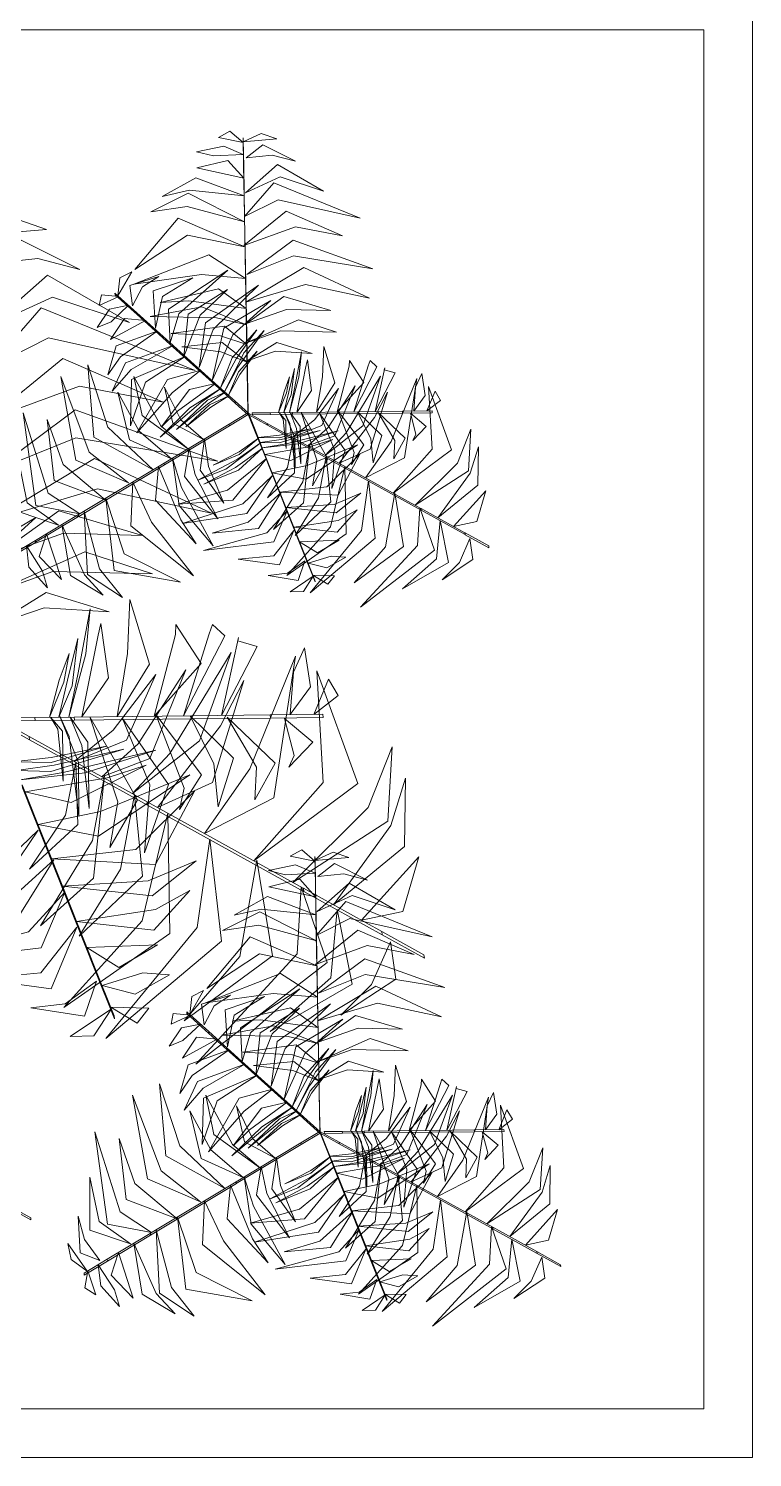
# Model space of a CAD drawing. Header units: millimetres. Extents: x 935 to 13922, y 3203 to 7816.
# Drawn here: x 3941.1 to 3985.9, y 7209 to 7297.5 of the extents above; entities that cross this region are included whole.
import ezdxf

# ---------------------------------------------------------------- set-up
doc = ezdxf.new("R2010")
doc.units = ezdxf.units.MM
doc.layers.add('PIANTE', color=7, linetype='Continuous', lineweight=5, true_color=0x007a00)
doc.layers.add('TRATTEGGIO_legno_colore', color=7, linetype='Continuous', lineweight=5, true_color=0xa56740)

msp = doc.modelspace()

# ---------------------------------------------------------------- linework, layer by layer
at = {"layer": 'PIANTE'}
for points in [[(3954.366, 7290.417, 4.151), (3952.837, 7290.724, 3.437), (3953.552, 7291.111, 3.242)], [(3954.393, 7289.02, 5.523), (3954.405, 7288.908, 5.523), (3954.375, 7290.584, 3.847), (3954.363, 7290.696, 3.847)], [(3954.366, 7290.457, 4.074), (3956.463, 7290.64, 3.405), (3955.493, 7290.969, 3.299)], [(3954.38, 7289.666, 4.902), (3952.533, 7289.578, 4.497), (3951.483, 7289.83, 3.965), (3953.172, 7290.188, 4.06)], [(3954.547, 7289.456, 5.038), (3956.157, 7289.633, 4.487), (3957.615, 7289.245, 4.539), (3955.578, 7290.269, 3.982)], [(3954.406, 7288.212, 5.912), (3951.501, 7288.832, 5.036), (3953.422, 7289.3, 5.209)], [(3954.448, 7285.908, 6.968), (3954.461, 7285.796, 6.968), (3954.405, 7288.905, 5.517), (3954.393, 7289.017, 5.517)], [(3954.504, 7287.301, 6.293), (3956.668, 7288.288, 5.426), (3959.334, 7287.4, 5.347), (3956.492, 7289.044, 5.104)], [(3954.426, 7287.101, 6.43), (3951.039, 7287.452, 5.581), (3949.36, 7287.072, 5.416), (3951.431, 7288.227, 5.302)], [(3954.449, 7285.82, 6.941), (3956.531, 7286.865, 6.657), (3961.617, 7285.73, 5.653), (3956.269, 7287.914, 6.792)], [(3954.454, 7285.489, 6.938), (3950.895, 7286.456, 6.401), (3948.647, 7286.122, 5.977), (3950.961, 7287.276, 6.487)], [(3954.409, 7284.022, 6.796), (3957.606, 7285.186, 6.323), (3960.51, 7284.635, 5.759), (3957.021, 7286.151, 6.509)], [(3954.559, 7279.712, 6.415), (3954.572, 7279.6, 6.415), (3954.461, 7285.789, 6.956), (3954.449, 7285.901, 6.956)], [(3938.473, 7284.704, -3.775), (3942.21, 7285.031, -4.968), (3940.481, 7285.618, -5.158)], [(3954.482, 7283.94, 6.802), (3950.927, 7284.669, 6.245), (3947.666, 7282.537, 5.479), (3950.349, 7285.725, 6.239)], [(3938.794, 7282.92, -2.058), (3941.664, 7283.236, -3.039), (3944.263, 7282.545, -2.947), (3940.632, 7284.37, -3.94)], [(3954.594, 7282.24, 6.613), (3957.476, 7283.394, 6.196), (3962.403, 7282.582, 5.247), (3957.459, 7284.369, 6.281)], [(3954.517, 7281.989, 6.632), (3951.782, 7282.228, 6.173), (3947.601, 7281.644, 5.387), (3952.237, 7283.451, 6.364)], [(3946.623, 7280.914, 12.455), (3947.473, 7282.409, 12.05), (3946.747, 7282.025, 12.115)], [(3949.862, 7277.997, 12.586), (3950.384, 7279.788, 12.793), (3953.428, 7282.499, 11.607), (3949.751, 7280.096, 13.308)], [(3954.544, 7280.524, 6.477), (3958.229, 7281.622, 5.912), (3962.192, 7280.778, 5.133), (3958.129, 7282.677, 6.019)], [(3938.719, 7279.08, 0.179), (3942.574, 7280.84, -1.365), (3947.326, 7279.257, -1.506), (3942.261, 7282.186, -1.939)], [(3947.513, 7280.287, 12.721), (3948.137, 7281.463, 12.399), (3949.142, 7282.119, 12.27), (3947.35, 7281.56, 12.308)], [(3948.952, 7278.904, 12.73), (3949.373, 7280.873, 12.509), (3951.25, 7282.035, 12.079), (3948.8, 7281.214, 12.589)], [(3951.652, 7276.472, 10.926), (3952.515, 7278.819, 11.078), (3955.326, 7281.576, 10.061), (3952.038, 7279.249, 11.528)], [(3946.666, 7280.875, 12.493), (3945.466, 7280.316, 12.132), (3945.602, 7280.97, 12.146)], [(3947.794, 7279.861, 12.885), (3947.806, 7279.749, 12.885), (3946.445, 7280.974, 12.394), (3946.433, 7281.086, 12.394)], [(3954.55, 7280.121, 6.468), (3950.999, 7280.595, 5.888), (3949.234, 7280.508, 5.571), (3952.843, 7281.338, 6.279)], [(3950.706, 7277.159, 11.767), (3951.718, 7279.711, 11.882), (3953.41, 7281.303, 11.25), (3950.967, 7279.777, 12.402)], [(3952.451, 7275.665, 10.146), (3953.735, 7278.496, 10.168), (3956.088, 7280.627, 9.262), (3953.18, 7278.909, 10.664)], [(3954.568, 7279.201, 5.892), (3957.049, 7280.075, 6.099), (3959.79, 7279.999, 5.291), (3956.882, 7280.862, 6.927)], [(3938.621, 7276.44, 1.333), (3942.331, 7278.303, 0.828), (3951.395, 7276.28, -0.961), (3941.864, 7280.173, 1.069)], [(3947.276, 7280.326, 12.712), (3946.195, 7279.31, 12.409), (3945.337, 7278.957, 12.15), (3946.104, 7280.091, 12.346)], [(3949.826, 7278.03, 12.64), (3949.838, 7277.919, 12.64), (3947.806, 7279.749, 12.879), (3947.794, 7279.861, 12.879)], [(3954.568, 7279.125, 5.852), (3952.713, 7279.548, 5.849), (3948.61, 7279.643, 4.994), (3951.817, 7280.225, 6.321)], [(3954.643, 7275.029, 1.731), (3954.655, 7274.917, 1.731), (3954.572, 7279.601, 6.416), (3954.559, 7279.713, 6.416)], [(3948.325, 7279.381, 12.831), (3946.17, 7278.207, 12.492), (3947.03, 7279.509, 12.786)], [(3954.59, 7277.908, 4.636), (3952.976, 7278.429, 4.785), (3949.909, 7278.582, 4.229), (3953.209, 7279.037, 5.45)], [(3952.958, 7275.208, 9.212), (3953.93, 7277.021, 9.687), (3955.221, 7278.808, 9.077), (3953.687, 7277.074, 10.576)], [(3954.517, 7277.975, 4.685), (3956.676, 7278.744, 4.873), (3960.139, 7278.661, 3.866), (3957.791, 7279.428, 5.257)], [(3949.051, 7278.727, 12.745), (3946.777, 7277.136, 12.321), (3946.005, 7276.016, 12.067), (3946.515, 7277.808, 12.435)], [(3952.851, 7275.305, 9.778), (3952.863, 7275.193, 9.778), (3949.838, 7277.919, 12.629), (3949.826, 7278.03, 12.629)], [(3954.61, 7276.808, 3.536), (3952.994, 7277.446, 3.802), (3950.572, 7277.762, 3.559), (3953.065, 7278.013, 4.388)], [(3953.192, 7274.92, 7.885), (3954.035, 7276.499, 8.308), (3955.663, 7278.759, 7.552), (3954.41, 7277.374, 8.84)], [(3954.609, 7276.885, 3.576), (3956.374, 7277.488, 3.704), (3958.63, 7277.343, 2.957), (3956.446, 7278.017, 4.211)], [(3938.55, 7273.236, 1.076), (3944.248, 7275.311, 0.233), (3949.422, 7274.329, -0.773), (3943.205, 7277.032, 0.564)], [(3950.031, 7277.844, 12.452), (3947.445, 7276.36, 12.492), (3946.264, 7274.998, 12.081), (3947.092, 7276.765, 12.879)], [(3950.789, 7277.161, 11.738), (3948.319, 7275.573, 11.669), (3947.392, 7272.856, 10.309), (3947.469, 7275.737, 12.092)], [(3953.462, 7274.754, 6.68), (3954.157, 7276.04, 6.997), (3955.237, 7277.493, 6.406), (3954.08, 7276.197, 7.56)], [(3957.238, 7273.69, 12.984), (3957.54, 7275.171, 13.164), (3957.976, 7277.447, 12.639), (3957.823, 7275.881, 13.768)], [(3958.911, 7273.708, 14.669), (3959.27, 7275.896, 14.467), (3959.356, 7277.78, 13.718), (3960.039, 7275.523, 15.085)], [(3948.792, 7270.135, 6.477), (3945.999, 7272.777, 5.912), (3944.748, 7276.631, 5.133), (3945.135, 7272.163, 6.019)], [(3951.742, 7276.302, 10.84), (3949.996, 7274.935, 10.637), (3947.781, 7272.418, 9.889), (3949.683, 7275.731, 11.255)], [(3956.882, 7273.686, 11.654), (3957.189, 7274.972, 11.977), (3957.542, 7276.418, 11.675), (3957.343, 7274.779, 12.679)], [(3957.682, 7273.694, 13.808), (3958.255, 7276.534, 13.622), (3958.342, 7276.939, 13.38), (3958.607, 7275.053, 14.176)], [(3960.194, 7273.722, 15.568), (3960.936, 7276.563, 15.499), (3960.953, 7276.908, 14.139), (3961.833, 7275.55, 15.921)], [(3961.214, 7273.733, 16.282), (3962.111, 7276.576, 16.322), (3962.219, 7276.91, 15.91), (3962.645, 7276.517, 16.709)], [(3962.533, 7273.747, 16.575), (3963.129, 7276.457, 16.151), (3963.099, 7276.336, 15.897), (3963.776, 7276.14, 16.265)], [(3947.281, 7269.32, 6.613), (3944.841, 7271.239, 6.196), (3943.08, 7275.912, 5.247), (3944.005, 7270.737, 6.281)], [(3951.013, 7271.387, 4.685), (3949.268, 7272.871, 4.873), (3947.608, 7275.912, 3.866), (3948.118, 7273.494, 5.257)], [(3952.656, 7275.48, 9.979), (3950.31, 7273.779, 9.792), (3949.298, 7272.788, 9.55), (3951.055, 7275.107, 10.347)], [(3951.911, 7272.011, 3.576), (3950.507, 7273.238, 3.704), (3949.504, 7275.264, 2.957), (3950.013, 7273.035, 4.211)], [(3953.87, 7274.387, 4.66), (3953.883, 7274.275, 4.66), (3952.863, 7275.193, 9.78), (3952.851, 7275.305, 9.78)], [(3956.56, 7273.682, 10.452), (3956.901, 7274.969, 10.903), (3957.239, 7275.896, 10.878), (3957.059, 7274.906, 11.535)], [(3958.377, 7271.616, 4.636), (3959.635, 7272.754, 4.785), (3961.301, 7275.334, 4.229), (3960.045, 7272.248, 5.45)], [(3959.441, 7271.027, 5.852), (3960.736, 7272.422, 5.849), (3962.87, 7275.928, 4.994), (3961.77, 7272.859, 6.321)], [(3961.948, 7269.639, 6.632), (3963.523, 7271.889, 6.173), (3965.107, 7275.802, 5.387), (3964.354, 7270.883, 6.364)], [(3963.655, 7268.694, 6.802), (3966.064, 7271.409, 6.245), (3965.848, 7275.299, 5.479), (3967.267, 7271.381, 6.239)], [(3964.922, 7273.773, 16.542), (3965.03, 7275.252, 16.239), (3965.421, 7276.093, 15.979), (3965.625, 7274.74, 16.176)], [(3949.926, 7270.817, 5.892), (3947.929, 7272.529, 6.099), (3946.623, 7274.941, 5.291), (3947.331, 7271.99, 6.927)], [(3952.986, 7275.182, 9.154), (3951.76, 7274.297, 9.334), (3949.224, 7272.166, 8.809), (3951.071, 7273.967, 9.938)], [(3953.25, 7274.944, 7.824), (3952.153, 7274.205, 8.148), (3950.24, 7272.629, 7.845), (3952.17, 7274.452, 8.85)], [(3953.49, 7274.728, 6.622), (3952.367, 7274.013, 7.073), (3950.816, 7272.809, 7.048), (3952.293, 7274.166, 7.705)], [(3953.87, 7274.387, 4.66), (3953.883, 7274.275, 4.66), (3954.708, 7273.531, -1.648), (3954.696, 7273.643, -1.648)], [(3954.643, 7275.029, 1.731), (3954.655, 7274.917, 1.731), (3954.68, 7273.557, -3.901), (3954.667, 7273.669, -3.901)], [(3957.415, 7272.149, 3.536), (3958.775, 7273.23, 3.802), (3960.259, 7275.169, 3.559), (3959.23, 7272.885, 4.388)], [(3960.313, 7270.545, 6.468), (3962.499, 7273.383, 5.888), (3963.307, 7274.955, 5.571), (3962.221, 7271.415, 6.279)], [(3965.743, 7273.782, 16.322), (3966.247, 7275.006, 15.961), (3966.59, 7274.433, 15.976)], [(3938.88, 7270.061, 0.749), (3944.016, 7272.118, 0.005), (3952.796, 7270.67, -1.684), (3943.984, 7273.856, 0.157)], [(3944.254, 7267.405, 6.941), (3942.308, 7268.685, 6.657), (3940.748, 7273.657, 5.653), (3941.53, 7267.934, 6.792)], [(3953.502, 7272.968, 1.731), (3953.514, 7272.856, 1.731), (3954.68, 7273.557, -3.901), (3954.667, 7273.669, -3.901)], [(3955.857, 7273.01, 1.731), (3955.869, 7272.898, 1.731), (3954.68, 7273.557, -3.901), (3954.667, 7273.669, -3.901)], [(3955.106, 7272.611, 4.66), (3955.119, 7272.499, 4.66), (3954.708, 7273.531, -1.648), (3954.696, 7273.643, -1.648)], [(3956.048, 7273.675, 8.49), (3956.061, 7273.563, 8.49), (3954.949, 7273.551, 2.182), (3954.937, 7273.663, 2.182)], [(3956.048, 7273.675, 8.49), (3956.061, 7273.563, 8.49), (3957.432, 7273.578, 13.609), (3957.42, 7273.69, 13.609)], [(3956.597, 7273.682, 10.51), (3956.847, 7273.264, 10.827), (3957.037, 7271.464, 10.236), (3957.01, 7273.201, 11.39)], [(3956.908, 7273.743, 11.715), (3957.248, 7273.009, 12.138), (3957.581, 7270.244, 11.382), (3957.565, 7272.111, 12.669)], [(3957.275, 7273.689, 13.042), (3957.679, 7272.696, 13.516), (3957.94, 7270.507, 12.907), (3957.894, 7272.821, 14.406)], [(3957.42, 7273.69, 13.608), (3957.432, 7273.578, 13.608), (3961.504, 7273.622, 16.459), (3961.492, 7273.734, 16.459)], [(3957.958, 7273.697, 13.976), (3958.931, 7270.744, 13.997), (3958.653, 7269.154, 13.092), (3959.619, 7270.816, 14.494)], [(3959.092, 7273.644, 14.756), (3960.048, 7271.333, 14.908), (3959.856, 7268.973, 13.891), (3960.689, 7271.34, 15.357)], [(3960.254, 7273.779, 15.597), (3961.238, 7271.216, 15.712), (3961.081, 7270.471, 15.08), (3961.834, 7271.677, 16.231)], [(3961.442, 7273.735, 16.416), (3962.271, 7272.064, 16.622), (3962.415, 7270.563, 15.437), (3962.945, 7272.266, 17.138)], [(3961.492, 7273.734, 16.47), (3961.504, 7273.622, 16.47), (3964.239, 7273.652, 16.709), (3964.226, 7273.764, 16.709)], [(3962.726, 7273.684, 16.559), (3963.749, 7271.95, 16.338), (3963.693, 7270.808, 15.909), (3964.402, 7272.087, 16.419)], [(3964.226, 7273.764, 16.714), (3964.238, 7273.652, 16.714), (3966.07, 7273.672, 16.224), (3966.057, 7273.784, 16.224)], [(3964.722, 7273.64, 16.551), (3965.059, 7272.353, 16.229), (3964.876, 7271.944, 16.099), (3965.704, 7272.815, 16.138)], [(3945.831, 7268.269, 6.796), (3943.224, 7270.456, 6.323), (3942.249, 7273.246, 5.759), (3942.68, 7269.467, 6.509)], [(3953.502, 7272.968, 1.731), (3953.514, 7272.856, 1.731), (3949.5, 7270.442, 6.416), (3949.487, 7270.554, 6.416)], [(3955.106, 7272.611, 4.66), (3955.119, 7272.499, 4.66), (3955.625, 7271.224, 9.78), (3955.613, 7271.336, 9.78)], [(3955.296, 7272.136, 6.622), (3956.62, 7272.28, 7.073), (3958.544, 7272.672, 7.048), (3956.618, 7272.11, 7.705)], [(3955.857, 7273.01, 1.731), (3955.869, 7272.898, 1.731), (3959.968, 7270.629, 6.416), (3959.955, 7270.741, 6.416)], [(3965.01, 7267.943, 6.938), (3967.627, 7270.543, 6.401), (3968.462, 7272.656, 5.977), (3968.304, 7270.075, 6.487)], [(3955.479, 7271.832, 7.885), (3954.023, 7270.79, 8.308), (3951.562, 7269.486, 7.552), (3953.299, 7270.172, 8.84)], [(3951.977, 7272.049, 3.536), (3952.234, 7270.332, 3.802), (3953.17, 7268.077, 3.559), (3951.707, 7270.109, 4.388)], [(3955.31, 7272.101, 6.68), (3954.117, 7271.257, 6.997), (3952.505, 7270.432, 6.406), (3954.117, 7271.081, 7.56)], [(3955.415, 7271.837, 7.824), (3956.727, 7272.012, 8.148), (3959.14, 7272.577, 7.845), (3956.602, 7271.799, 8.85)], [(3955.547, 7271.505, 9.154), (3957.038, 7271.756, 9.334), (3960.256, 7272.542, 8.809), (3957.802, 7271.746, 9.938)], [(3955.711, 7271.093, 9.979), (3958.567, 7271.578, 9.792), (3959.913, 7272.017, 9.55), (3957.311, 7270.717, 10.347)], [(3957.482, 7272.112, 3.576), (3957.121, 7270.282, 3.704), (3955.868, 7268.4, 2.957), (3957.543, 7269.955, 4.211)], [(3938.79, 7267.003, 0.507), (3945.357, 7268.96, -0.5), (3952.42, 7267.456, -1.888), (3945.179, 7270.84, -0.31)], [(3942.944, 7266.712, 6.293), (3941.006, 7268.092, 5.426), (3940.443, 7270.845, 5.347), (3940.44, 7267.562, 5.104)], [(3949.992, 7270.856, 5.852), (3950.553, 7269.037, 5.849), (3952.522, 7265.436, 4.994), (3950.415, 7267.923, 6.321)], [(3955.812, 7270.836, 10.146), (3953.406, 7268.867, 10.168), (3950.352, 7268, 9.262), (3953.721, 7268.251, 10.664)], [(3951.035, 7271.483, 4.636), (3951.391, 7269.825, 4.785), (3952.792, 7267.092, 4.229), (3950.748, 7269.722, 5.45)], [(3955.56, 7271.471, 9.212), (3953.886, 7270.276, 9.687), (3951.937, 7269.246, 9.077), (3954.08, 7270.121, 10.576)], [(3955.613, 7271.336, 9.778), (3955.625, 7271.224, 9.778), (3957.129, 7267.44, 12.629), (3957.117, 7267.552, 12.629)], [(3956.165, 7269.951, 10.84), (3958.337, 7270.402, 10.637), (3961.438, 7271.676, 9.889), (3958.264, 7269.55, 11.255)], [(3958.471, 7271.646, 4.685), (3958.058, 7269.392, 4.873), (3956.255, 7266.435, 3.866), (3958.093, 7268.085, 5.257)], [(3956.639, 7268.758, 11.738), (3959.557, 7269.087, 11.669), (3961.592, 7271.112, 10.309), (3960.246, 7268.563, 12.092)], [(3959.508, 7270.989, 5.892), (3959.024, 7268.404, 6.099), (3957.588, 7266.067, 5.291), (3959.789, 7268.155, 6.927)], [(3966.42, 7267.163, 6.43), (3968.418, 7269.92, 5.581), (3968.928, 7271.564, 5.416), (3968.893, 7269.193, 5.302)], [(3949.488, 7270.554, 6.415), (3949.5, 7270.442, 6.415), (3944.196, 7267.252, 6.956), (3944.184, 7267.364, 6.956)], [(3949.139, 7270.342, 6.468), (3950.503, 7267.03, 5.888), (3951.461, 7265.544, 5.571), (3948.938, 7268.255, 6.279)], [(3960.665, 7270.348, 6.477), (3959.774, 7266.608, 5.912), (3957.062, 7263.598, 5.133), (3960.737, 7266.167, 6.019)], [(3959.955, 7270.741, 6.415), (3959.967, 7270.629, 6.415), (3965.382, 7267.631, 6.956), (3965.37, 7267.743, 6.956)], [(3947.537, 7269.379, 6.632), (3948.698, 7266.89, 6.173), (3951.295, 7263.562, 5.387), (3947.411, 7266.674, 6.364)], [(3956.171, 7269.759, 10.926), (3954.357, 7268.037, 11.078), (3950.615, 7266.812, 10.061), (3954.594, 7267.44, 11.528)], [(3962.127, 7269.447, 6.613), (3961.685, 7266.374, 6.196), (3958.518, 7262.513, 5.247), (3962.538, 7265.901, 6.281)], [(3945.865, 7268.373, 6.802), (3947.011, 7264.93, 6.245), (3950.488, 7263.172, 5.479), (3946.386, 7263.901, 6.239)], [(3956.714, 7268.723, 11.767), (3954.675, 7266.884, 11.882), (3952.454, 7266.207, 11.25), (3955.32, 7266.493, 12.402)], [(3957.016, 7267.811, 12.452), (3959.992, 7267.994, 12.492), (3961.654, 7268.691, 12.081), (3960.128, 7267.475, 12.879)], [(3963.762, 7268.716, 6.796), (3963.172, 7265.365, 6.323), (3961.243, 7263.126, 5.759), (3964.3, 7265.389, 6.509)], [(3967.392, 7266.624, 5.912), (3969.382, 7268.83, 5.036), (3968.827, 7266.932, 5.209)], [(3938.832, 7264.646, -0.535), (3943.254, 7266.202, -0.167), (3948.14, 7266.068, -1.606), (3942.956, 7267.605, 1.308)], [(3944.178, 7267.36, 6.968), (3944.19, 7267.248, 6.968), (3941.525, 7265.645, 5.517), (3941.513, 7265.757, 5.517)], [(3944.537, 7267.575, 6.938), (3945.48, 7264.009, 6.401), (3946.893, 7262.229, 5.977), (3944.736, 7263.656, 6.487)], [(3957.099, 7267.599, 12.586), (3955.838, 7266.224, 12.793), (3951.907, 7265.143, 11.607), (3956.268, 7265.668, 13.308)], [(3957.117, 7267.552, 12.64), (3957.129, 7267.44, 12.64), (3958.139, 7264.898, 12.879), (3958.127, 7265.01, 12.879)], [(3957.503, 7266.584, 12.745), (3960.246, 7267.002, 12.321), (3961.434, 7267.664, 12.067), (3960.183, 7266.284, 12.435)], [(3965.299, 7267.783, 6.941), (3965.163, 7265.457, 6.657), (3961.637, 7261.62, 5.653), (3966.203, 7265.16, 6.792)], [(3965.375, 7267.739, 6.968), (3965.388, 7267.627, 6.968), (3968.109, 7266.121, 5.517), (3968.096, 7266.233, 5.517)], [(3935.06, 7258.343, 7.046), (3937.348, 7263.389, 7.084), (3941.542, 7267.186, 5.47), (3936.358, 7264.125, 7.969)], [(3943.156, 7266.744, 6.43), (3944.545, 7263.636, 5.581), (3945.713, 7262.372, 5.416), (3943.678, 7263.587, 5.302)], [(3966.554, 7266.995, 6.293), (3966.328, 7264.627, 5.426), (3964.226, 7262.762, 5.347), (3967.07, 7264.402, 5.104)], [(3941.51, 7265.756, 5.523), (3941.523, 7265.644, 5.523), (3940.086, 7264.78, 3.847), (3940.074, 7264.892, 3.847)], [(3942.204, 7266.171, 5.912), (3943.119, 7263.346, 5.036), (3941.753, 7264.775, 5.209)], [(3957.513, 7266.381, 12.73), (3956.263, 7264.804, 12.509), (3954.065, 7264.594, 12.079), (3956.625, 7264.244, 12.589)], [(3957.864, 7265.676, 12.831), (3960.316, 7265.773, 12.492), (3958.968, 7264.988, 12.786)], [(3968.399, 7265.88, 5.038), (3967.748, 7264.397, 4.487), (3966.683, 7263.328, 4.539), (3968.588, 7264.581, 3.982)], [(3968.099, 7266.231, 5.523), (3968.111, 7266.119, 5.523), (3969.577, 7265.308, 3.847), (3969.565, 7265.419, 3.847)], [(3938.743, 7262.46, -2.687), (3942.589, 7263.83, -2.351), (3948.761, 7263.683, -4.146), (3944.576, 7265.05, -1.667)], [(3940.957, 7265.421, 4.902), (3941.957, 7263.867, 4.497), (3942.264, 7262.831, 3.965), (3941.11, 7264.114, 4.06)], [(3958.127, 7265.011, 12.885), (3958.139, 7264.899, 12.885), (3958.816, 7263.197, 12.394), (3958.803, 7263.309, 12.394)], [(3958.385, 7264.364, 12.712), (3959.805, 7264.795, 12.409), (3960.73, 7264.732, 12.15), (3959.54, 7264.055, 12.346)], [(3958.19, 7264.504, 12.721), (3957.109, 7263.727, 12.399), (3955.917, 7263.584, 12.27), (3957.772, 7263.29, 12.308)], [(3958.709, 7263.547, 12.455), (3957.284, 7262.584, 12.05), (3958.106, 7262.606, 12.115)], [(3958.688, 7263.602, 12.493), (3960.012, 7263.571, 12.132), (3959.6, 7263.044, 12.146)], [(3938.906, 7260.518, -4.664), (3942.051, 7261.592, -4.435), (3946.072, 7261.334, -5.766), (3942.179, 7262.535, -3.531)], [(3946.572, 7254.855, 15.107), (3947.212, 7258.756, 14.746), (3947.365, 7262.113, 13.412), (3948.583, 7258.09, 15.847)], [(3943.591, 7254.823, 12.102), (3944.129, 7257.463, 12.423), (3944.906, 7261.519, 11.488), (3944.634, 7258.728, 13.5)], [(3944.382, 7254.832, 13.572), (3945.404, 7259.893, 13.24), (3945.559, 7260.614, 12.809), (3946.031, 7257.252, 14.228)], [(3948.859, 7254.88, 16.708), (3950.181, 7259.944, 16.585), (3950.211, 7260.558, 14.162), (3951.779, 7258.139, 17.338)], [(3950.676, 7254.9, 17.98), (3952.275, 7259.967, 18.051), (3952.468, 7260.563, 17.318), (3953.227, 7259.862, 18.742)], [(3942.956, 7254.816, 9.733), (3943.503, 7257.109, 10.309), (3944.132, 7259.686, 9.77), (3943.779, 7256.765, 11.56)], [(3953.028, 7254.925, 18.503), (3954.089, 7259.755, 17.747), (3954.036, 7259.539, 17.294), (3955.243, 7259.19, 17.95)], [(3942.382, 7254.81, 7.591), (3942.99, 7257.104, 8.394), (3943.593, 7258.755, 8.35), (3943.272, 7256.991, 9.521)], [(3947.518, 7250.078, -0.606), (3949.825, 7252.564, -0.613), (3953.628, 7258.812, -2.135), (3951.667, 7253.343, 0.229)], [(3951.984, 7247.605, 0.782), (3954.791, 7251.614, -0.034), (3957.614, 7258.587, -1.436), (3956.272, 7249.821, 0.306)], [(3957.285, 7254.972, 18.444), (3957.477, 7257.608, 17.904), (3958.174, 7259.106, 17.441), (3958.537, 7256.694, 17.792)], [(3945.621, 7251.129, -2.774), (3947.863, 7253.155, -2.508), (3950.831, 7257.753, -3.5), (3948.594, 7252.255, -1.324)], [(3955.026, 7245.921, 1.086), (3959.32, 7250.758, 0.093), (3958.935, 7257.691, -1.271), (3961.464, 7250.709, 0.083)], [(3943.906, 7252.078, -4.735), (3946.329, 7254.004, -4.261), (3948.975, 7257.46, -4.694), (3947.141, 7253.389, -3.216)], [(3949.071, 7249.218, 0.491), (3952.967, 7254.276, -0.542), (3954.406, 7257.077, -1.108), (3952.471, 7250.769, 0.154)], [(3958.747, 7254.987, 18.052), (3959.645, 7257.169, 17.409), (3960.258, 7256.147, 17.436)], [(3943.004, 7254.918, 9.842), (3943.609, 7253.61, 10.595), (3944.203, 7248.682, 9.248), (3944.174, 7252.01, 11.542)], [(3943.915, 7254.824, 13.215), (3943.937, 7254.625, 13.215), (3951.193, 7254.703, 18.296), (3951.171, 7254.903, 18.296)], [(3948.965, 7254.983, 16.76), (3950.719, 7250.415, 16.965), (3950.44, 7249.088, 15.838), (3951.782, 7251.236, 17.89)], [(3951.082, 7254.903, 18.219), (3952.561, 7251.925, 18.587), (3952.817, 7249.251, 16.474), (3953.762, 7252.285, 19.505)], [(3951.171, 7254.903, 18.315), (3951.193, 7254.703, 18.315), (3956.067, 7254.756, 18.741), (3956.045, 7254.956, 18.741)], [(3956.044, 7254.956, 18.751), (3956.066, 7254.756, 18.751), (3959.33, 7254.792, 17.876), (3959.308, 7254.991, 17.876)], [(3941.13, 7253.613, -7.951), (3941.152, 7253.413, -7.951), (3939.032, 7254.587, -17.988), (3939.01, 7254.787, -17.988)], [(3941.471, 7254.798, 4.093), (3941.493, 7254.598, 4.093), (3939.512, 7254.577, -7.148), (3939.49, 7254.776, -7.148)], [(3941.471, 7254.798, 4.093), (3941.493, 7254.598, 4.093), (3943.937, 7254.625, 13.217), (3943.915, 7254.824, 13.217)], [(3942.448, 7254.809, 7.695), (3942.894, 7254.065, 8.26), (3943.233, 7250.856, 7.206), (3943.185, 7253.952, 9.262)], [(3943.657, 7254.823, 12.206), (3944.377, 7253.053, 13.052), (3944.841, 7249.152, 11.966), (3944.759, 7253.275, 14.637)], [(3944.873, 7254.836, 13.871), (3946.608, 7249.573, 13.909), (3946.113, 7246.741, 12.296), (3947.835, 7249.702, 14.794)], [(3946.895, 7254.742, 15.261), (3948.598, 7250.623, 15.532), (3948.257, 7246.417, 13.72), (3949.742, 7250.635, 16.333)], [(3953.372, 7254.812, 18.475), (3955.195, 7251.722, 18.081), (3955.095, 7249.687, 17.316), (3956.358, 7251.966, 18.224)], [(3956.928, 7254.735, 18.46), (3957.528, 7252.442, 17.886), (3957.202, 7251.713, 17.655), (3958.678, 7253.264, 17.723)], [(3941.13, 7253.613, -7.951), (3941.152, 7253.413, -7.951), (3948.456, 7249.368, 0.398), (3948.434, 7249.568, 0.398)], [(3940.131, 7252.054, 0.766), (3942.49, 7252.311, 1.569), (3945.918, 7253.009, 1.525), (3942.486, 7252.007, 2.695)], [(3940.343, 7251.521, 2.908), (3942.68, 7251.834, 3.484), (3946.981, 7252.841, 2.944), (3942.458, 7251.453, 4.735)], [(3940.577, 7250.931, 5.277), (3943.235, 7251.377, 5.598), (3948.969, 7252.777, 4.663), (3944.596, 7251.36, 6.675)], [(3957.442, 7244.583, 1.328), (3962.105, 7249.215, 0.371), (3963.593, 7252.982, -0.385), (3963.313, 7248.382, 0.525)], [(3940.87, 7250.196, 6.747), (3945.96, 7251.06, 6.415), (3948.359, 7251.842, 5.983), (3943.721, 7249.526, 7.403)], [(3944.025, 7252.011, -4.664), (3943.382, 7248.75, -4.435), (3941.149, 7245.397, -5.766), (3944.135, 7248.168, -3.531)], [(3940.695, 7250.628, 6.39), (3940.717, 7250.429, 6.39), (3943.397, 7243.685, 11.471), (3943.375, 7243.885, 11.471)], [(3941.679, 7248.16, 8.281), (3945.549, 7248.963, 7.921), (3951.076, 7251.234, 6.587), (3945.419, 7247.445, 9.022)], [(3945.788, 7251.181, -2.687), (3945.052, 7247.165, -2.351), (3941.839, 7241.894, -4.146), (3945.115, 7244.835, -1.667)], [(3959.955, 7243.191, 0.424), (3963.514, 7248.105, -1.09), (3964.424, 7251.034, -1.384), (3964.362, 7246.809, -1.588)], [(3942.524, 7246.034, 9.883), (3947.724, 7246.62, 9.76), (3951.351, 7250.229, 7.337), (3948.952, 7245.687, 10.513)], [(3947.637, 7250.011, -0.535), (3946.774, 7245.403, -0.167), (3944.215, 7241.239, -1.606), (3948.137, 7244.96, 1.308)], [(3949.699, 7248.869, 0.507), (3948.111, 7242.203, -0.5), (3943.277, 7236.838, -1.888), (3949.827, 7241.417, -0.31)], [(3948.432, 7249.569, 0.396), (3948.454, 7249.369, 0.396), (3958.105, 7244.025, 1.361), (3958.083, 7244.225, 1.361)], [(3941.689, 7247.818, 8.436), (3938.457, 7244.749, 8.707), (3931.788, 7242.567, 6.895), (3938.879, 7243.686, 9.507)], [(3952.303, 7247.262, 0.749), (3951.516, 7241.786, 0.005), (3945.872, 7234.905, -1.684), (3953.037, 7240.944, 0.157)], [(3958.813, 7245.897, -0.654), (3957.284, 7246.204, -1.368), (3957.998, 7246.591, -1.563)], [(3958.839, 7244.5, 0.718), (3958.852, 7244.388, 0.718), (3958.822, 7246.064, -0.958), (3958.809, 7246.176, -0.958)], [(3958.813, 7245.937, -0.731), (3960.91, 7246.12, -1.4), (3959.939, 7246.449, -1.507)], [(3961.687, 7242.232, -0.5), (3965.232, 7246.162, -2.061), (3964.244, 7242.781, -1.753)], [(3942.658, 7245.972, 9.935), (3939.024, 7242.695, 10.14), (3935.065, 7241.489, 9.013), (3940.172, 7241.997, 11.065)], [(3943.195, 7244.346, 11.155), (3948.498, 7244.674, 11.226), (3951.461, 7245.916, 10.493), (3948.742, 7243.748, 11.917)], [(3955.217, 7245.96, 1.076), (3954.165, 7239.988, 0.233), (3950.728, 7235.998, -0.773), (3956.177, 7240.031, 0.564)], [(3958.826, 7245.146, 0.096), (3956.98, 7245.058, -0.309), (3955.93, 7245.31, -0.84), (3957.618, 7245.668, -0.746)], [(3958.993, 7244.936, 0.232), (3960.603, 7245.113, -0.318), (3962.061, 7244.725, -0.266), (3960.024, 7245.749, -0.823)], [(3957.957, 7244.296, 1.333), (3957.715, 7240.152, 0.828), (3951.431, 7233.314, -0.961), (3959.568, 7239.622, 1.069)], [(3958.852, 7243.692, 1.107), (3955.948, 7244.312, 0.231), (3957.868, 7244.78, 0.404)], [(3958.895, 7241.387, 2.162), (3958.907, 7241.276, 2.162), (3958.852, 7244.385, 0.712), (3958.839, 7244.497, 0.712)], [(3958.95, 7242.781, 1.488), (3961.114, 7243.768, 0.621), (3963.78, 7242.88, 0.542), (3960.938, 7244.524, 0.299)], [(3943.343, 7243.968, 11.394), (3941.096, 7241.518, 11.762), (3934.09, 7239.593, 9.649), (3941.863, 7240.527, 12.68)], [(3943.375, 7243.885, 11.49), (3943.397, 7243.685, 11.49), (3945.197, 7239.156, 11.916), (3945.176, 7239.356, 11.916)], [(3944.063, 7242.16, 11.677), (3948.952, 7242.905, 10.922), (3951.069, 7244.084, 10.469), (3948.839, 7241.625, 11.125)], [(3958.872, 7242.581, 1.625), (3955.486, 7242.932, 0.776), (3953.807, 7242.552, 0.611), (3955.877, 7243.707, 0.496)], [(3958.093, 7244.219, 1.381), (3958.115, 7244.02, 1.381), (3962.964, 7241.335, -1.203), (3962.942, 7241.534, -1.203)], [(3958.896, 7241.3, 2.135), (3960.977, 7242.345, 1.852), (3966.063, 7241.21, 0.848), (3960.715, 7243.394, 1.987)], [(3958.901, 7240.969, 2.133), (3955.341, 7241.936, 1.596), (3953.094, 7241.602, 1.171), (3955.408, 7242.756, 1.682)], [(3960.194, 7242.892, 0.179), (3959.79, 7238.673, -1.365), (3956.044, 7235.35, -1.506), (3961.113, 7238.271, -1.939)], [(3944.081, 7241.799, 11.65), (3941.853, 7238.987, 11.256), (3937.936, 7238.613, 10.491), (3942.498, 7237.989, 11.399)], [(3958.856, 7239.502, 1.991), (3962.053, 7240.666, 1.518), (3964.956, 7240.115, 0.953), (3961.468, 7241.631, 1.704)], [(3958.929, 7239.42, 1.997), (3955.373, 7240.149, 1.439), (3952.112, 7238.017, 0.674), (3954.795, 7241.205, 1.434)], [(3959.006, 7235.192, 1.609), (3959.018, 7235.08, 1.609), (3958.907, 7241.269, 2.151), (3958.895, 7241.381, 2.151)], [(3963.482, 7240.906, -2.058), (3962.32, 7238.263, -3.039), (3960.423, 7236.358, -2.947), (3963.819, 7238.59, -3.94)], [(3962.946, 7241.532, -1.193), (3962.968, 7241.332, -1.193), (3965.581, 7239.885, -4.179), (3965.559, 7240.085, -4.179)], [(3944.706, 7240.542, 11.83), (3949.076, 7240.714, 11.227), (3946.673, 7239.315, 11.75)], [(3959.041, 7237.72, 1.808), (3961.923, 7238.874, 1.39), (3966.85, 7238.062, 0.442), (3961.905, 7239.849, 1.476)], [(3945.175, 7239.356, 11.926), (3945.197, 7239.157, 11.926), (3946.403, 7236.124, 11.051), (3946.381, 7236.323, 11.051)], [(3945.636, 7238.203, 11.619), (3948.165, 7238.972, 11.079), (3949.813, 7238.859, 10.616), (3947.693, 7237.654, 10.967)], [(3945.287, 7238.453, 11.635), (3943.362, 7237.068, 11.061), (3941.237, 7236.814, 10.83), (3944.542, 7236.291, 10.898)], [(3958.964, 7237.469, 1.826), (3956.228, 7237.708, 1.368), (3952.047, 7237.124, 0.582), (3956.684, 7238.931, 1.559)], [(3958.99, 7236.004, 1.672), (3962.676, 7237.102, 1.107), (3966.639, 7236.258, 0.328), (3962.576, 7238.157, 1.213)], [(3951.07, 7236.394, 7.65), (3951.92, 7237.889, 7.245), (3951.194, 7237.505, 7.31)], [(3951.96, 7235.767, 7.916), (3952.583, 7236.942, 7.594), (3953.589, 7237.599, 7.464), (3951.796, 7237.04, 7.503)], [(3953.398, 7234.384, 7.924), (3953.82, 7236.353, 7.703), (3955.697, 7237.515, 7.274), (3953.247, 7236.694, 7.783)], [(3954.309, 7233.477, 7.781), (3954.83, 7235.268, 7.987), (3957.875, 7237.979, 6.802), (3954.198, 7235.576, 8.503)], [(3946.213, 7236.748, 11.161), (3943.674, 7235.032, 10.438), (3945.137, 7235.071, 10.554)], [(3946.176, 7236.845, 11.227), (3948.534, 7236.79, 10.584), (3947.801, 7235.852, 10.61)], [(3951.113, 7236.355, 7.687), (3949.913, 7235.796, 7.326), (3950.048, 7236.45, 7.341)], [(3952.24, 7235.341, 8.079), (3952.253, 7235.229, 8.079), (3950.892, 7236.454, 7.588), (3950.88, 7236.566, 7.588)], [(3958.997, 7235.601, 1.663), (3955.446, 7236.075, 1.083), (3953.681, 7235.988, 0.765), (3957.29, 7236.818, 1.474)], [(3955.152, 7232.639, 6.962), (3956.165, 7235.191, 7.077), (3957.856, 7236.783, 6.445), (3955.414, 7235.257, 7.596)], [(3956.099, 7231.952, 6.121), (3956.961, 7234.299, 6.273), (3959.772, 7237.056, 5.256), (3956.484, 7234.729, 6.722)], [(3959.014, 7234.681, 1.087), (3961.495, 7235.555, 1.293), (3964.237, 7235.479, 0.486), (3961.328, 7236.342, 2.121)], [(3951.722, 7235.806, 7.907), (3950.641, 7234.79, 7.604), (3949.784, 7234.437, 7.344), (3950.551, 7235.571, 7.541)], [(3959.015, 7234.605, 1.047), (3957.159, 7235.028, 1.043), (3953.056, 7235.123, 0.189), (3956.264, 7235.705, 1.516)], [(3956.898, 7231.145, 5.341), (3958.182, 7233.976, 5.362), (3960.535, 7236.107, 4.457), (3957.626, 7234.389, 5.859)], [(3952.771, 7234.861, 8.025), (3950.616, 7233.687, 7.687), (3951.477, 7234.989, 7.98)], [(3954.272, 7233.51, 7.835), (3954.284, 7233.398, 7.835), (3952.252, 7235.229, 8.074), (3952.24, 7235.341, 8.074)], [(3958.964, 7233.455, -0.121), (3961.123, 7234.224, 0.068), (3964.585, 7234.141, -0.939), (3962.237, 7234.908, 0.452)], [(3959.089, 7230.509, -3.074), (3959.102, 7230.397, -3.074), (3959.018, 7235.081, 1.611), (3959.006, 7235.193, 1.611)], [(3953.497, 7234.207, 7.94), (3951.223, 7232.616, 7.516), (3950.452, 7231.496, 7.262), (3950.962, 7233.288, 7.63)], [(3959.036, 7233.388, -0.169), (3957.423, 7233.909, -0.02), (3954.355, 7234.061, -0.577), (3957.655, 7234.517, 0.645)], [(3957.405, 7230.688, 4.407), (3958.376, 7232.501, 4.881), (3959.667, 7234.288, 4.272), (3958.134, 7232.554, 5.771)], [(3957.638, 7230.4, 3.08), (3958.481, 7231.979, 3.503), (3960.109, 7234.239, 2.747), (3958.856, 7232.854, 4.034)], [(3954.478, 7233.324, 7.647), (3951.892, 7231.839, 7.687), (3950.71, 7230.478, 7.275), (3951.539, 7232.245, 8.074)], [(3957.298, 7230.785, 4.973), (3957.31, 7230.673, 4.973), (3954.284, 7233.398, 7.824), (3954.272, 7233.51, 7.824)], [(3959.056, 7232.288, -1.269), (3957.44, 7232.926, -1.003), (3955.019, 7233.242, -1.246), (3957.511, 7233.493, -0.417)], [(3957.909, 7230.234, 1.875), (3958.604, 7231.52, 2.192), (3959.683, 7232.973, 1.601), (3958.526, 7231.677, 2.755)], [(3959.056, 7232.365, -1.23), (3960.82, 7232.968, -1.102), (3963.077, 7232.823, -1.848), (3960.892, 7233.497, -0.594)], [(3961.684, 7229.169, 8.178), (3961.986, 7230.651, 8.358), (3962.422, 7232.927, 7.834), (3962.27, 7231.361, 8.962)], [(3963.357, 7229.188, 9.864), (3963.717, 7231.376, 9.662), (3963.802, 7233.26, 8.913), (3964.486, 7231.002, 10.28)], [(3953.239, 7225.615, 1.672), (3950.445, 7228.257, 1.107), (3949.195, 7232.111, 0.328), (3949.582, 7227.643, 1.213)], [(3955.235, 7232.641, 6.933), (3952.765, 7231.053, 6.864), (3951.839, 7228.336, 5.504), (3951.915, 7231.217, 7.286)], [(3961.328, 7229.166, 6.849), (3961.635, 7230.452, 7.172), (3961.988, 7231.898, 6.869), (3961.79, 7230.259, 7.874)], [(3962.128, 7229.174, 9.003), (3962.702, 7232.014, 8.816), (3962.789, 7232.419, 8.575), (3963.053, 7230.533, 9.371)], [(3964.641, 7229.202, 10.763), (3965.382, 7232.043, 10.693), (3965.399, 7232.388, 9.334), (3966.279, 7231.03, 11.116)], [(3965.66, 7229.213, 11.476), (3966.558, 7232.056, 11.517), (3966.665, 7232.39, 11.105), (3967.091, 7231.997, 11.904)], [(3966.98, 7229.227, 11.77), (3967.575, 7231.937, 11.346), (3967.545, 7231.816, 11.092), (3968.223, 7231.62, 11.46)], [(3951.727, 7224.8, 1.808), (3949.287, 7226.719, 1.39), (3947.527, 7231.392, 0.442), (3948.451, 7226.216, 1.476)], [(3955.46, 7226.866, -0.121), (3953.715, 7228.351, 0.068), (3952.055, 7231.392, -0.939), (3952.565, 7228.974, 0.452)], [(3956.189, 7231.782, 6.034), (3954.442, 7230.415, 5.832), (3952.227, 7227.898, 5.083), (3954.13, 7231.211, 6.45)], [(3961.006, 7229.162, 5.647), (3961.347, 7230.449, 6.097), (3961.686, 7231.376, 6.073), (3961.505, 7230.386, 6.73)], [(3963.888, 7226.507, 1.047), (3965.183, 7227.902, 1.043), (3967.316, 7231.408, 0.189), (3966.216, 7228.339, 1.516)], [(3966.394, 7225.119, 1.826), (3967.969, 7227.369, 1.368), (3969.553, 7231.282, 0.582), (3968.8, 7226.362, 1.559)], [(3969.369, 7229.253, 11.737), (3969.476, 7230.732, 11.434), (3969.867, 7231.573, 11.174), (3970.071, 7230.219, 11.371)], [(3954.373, 7226.297, 1.087), (3952.376, 7228.009, 1.293), (3951.07, 7230.421, 0.486), (3951.778, 7227.47, 2.121)], [(3957.432, 7230.662, 4.348), (3956.207, 7229.777, 4.529), (3953.67, 7227.646, 4.004), (3955.517, 7229.447, 5.133)], [(3957.102, 7230.96, 5.173), (3954.757, 7229.259, 4.987), (3953.745, 7228.268, 4.745), (3955.501, 7230.587, 5.541)], [(3956.358, 7227.491, -1.23), (3954.954, 7228.718, -1.102), (3953.951, 7230.744, -1.848), (3954.459, 7228.515, -0.594)], [(3957.697, 7230.424, 3.019), (3956.599, 7229.685, 3.342), (3954.686, 7228.109, 3.04), (3956.616, 7229.932, 4.044)], [(3957.936, 7230.208, 1.817), (3956.813, 7229.492, 2.267), (3955.263, 7228.288, 2.243), (3956.74, 7229.646, 2.9)], [(3958.317, 7229.867, -0.146), (3958.329, 7229.755, -0.146), (3957.31, 7230.673, 4.974), (3957.298, 7230.785, 4.974)], [(3959.089, 7230.509, -3.074), (3959.102, 7230.397, -3.074), (3959.126, 7229.037, -8.706), (3959.114, 7229.149, -8.706)], [(3961.861, 7227.629, -1.269), (3963.221, 7228.71, -1.003), (3964.706, 7230.649, -1.246), (3963.677, 7228.365, -0.417)], [(3962.824, 7227.096, -0.169), (3964.082, 7228.234, -0.02), (3965.747, 7230.814, -0.577), (3964.492, 7227.728, 0.645)], [(3964.759, 7226.025, 1.663), (3966.946, 7228.863, 1.083), (3967.753, 7230.435, 0.765), (3966.667, 7226.895, 1.474)], [(3968.101, 7224.174, 1.997), (3970.51, 7226.889, 1.439), (3970.295, 7230.779, 0.674), (3971.714, 7226.861, 1.434)], [(3970.189, 7229.262, 11.517), (3970.693, 7230.486, 11.156), (3971.037, 7229.913, 11.171)], [(3958.317, 7229.867, -0.146), (3958.329, 7229.755, -0.146), (3959.155, 7229.011, -6.453), (3959.143, 7229.123, -6.453)], [(3964.7, 7229.259, 10.792), (3965.684, 7226.696, 10.907), (3965.528, 7225.951, 10.275), (3966.281, 7227.157, 11.426)], [(3965.938, 7229.214, 11.664), (3965.95, 7229.102, 11.664), (3968.685, 7229.132, 11.904), (3968.673, 7229.244, 11.904)], [(3968.672, 7229.244, 11.909), (3968.685, 7229.132, 11.909), (3970.516, 7229.152, 11.418), (3970.504, 7229.264, 11.418)], [(3948.7, 7222.885, 2.135), (3946.754, 7224.165, 1.852), (3945.194, 7229.137, 0.848), (3945.977, 7223.413, 1.987)], [(3950.277, 7223.749, 1.991), (3947.67, 7225.936, 1.518), (3946.696, 7228.726, 0.953), (3947.127, 7224.947, 1.704)], [(3957.948, 7228.448, -3.074), (3957.961, 7228.336, -3.074), (3953.946, 7225.922, 1.611), (3953.934, 7226.034, 1.611)], [(3957.948, 7228.448, -3.074), (3957.961, 7228.336, -3.074), (3959.126, 7229.037, -8.706), (3959.114, 7229.149, -8.706)], [(3960.303, 7228.49, -3.074), (3960.316, 7228.378, -3.074), (3959.126, 7229.037, -8.706), (3959.114, 7229.149, -8.706)], [(3959.553, 7228.091, -0.146), (3959.565, 7227.979, -0.146), (3959.155, 7229.011, -6.453), (3959.143, 7229.123, -6.453)], [(3960.495, 7229.155, 3.684), (3960.507, 7229.043, 3.684), (3959.396, 7229.031, -2.624), (3959.383, 7229.143, -2.624)], [(3960.303, 7228.49, -3.074), (3960.316, 7228.378, -3.074), (3964.414, 7226.109, 1.611), (3964.402, 7226.221, 1.611)], [(3960.495, 7229.155, 3.684), (3960.507, 7229.043, 3.684), (3961.879, 7229.058, 8.804), (3961.866, 7229.17, 8.804)], [(3961.043, 7229.162, 5.705), (3961.293, 7228.744, 6.022), (3961.484, 7226.943, 5.431), (3961.457, 7228.681, 6.585)], [(3961.355, 7229.223, 6.91), (3961.695, 7228.489, 7.332), (3962.028, 7225.724, 6.577), (3962.011, 7227.591, 7.864)], [(3961.722, 7229.169, 8.237), (3962.125, 7228.176, 8.711), (3962.386, 7225.987, 8.102), (3962.34, 7228.301, 9.601)], [(3961.866, 7229.17, 8.803), (3961.879, 7229.058, 8.803), (3965.95, 7229.102, 11.654), (3965.938, 7229.214, 11.654)], [(3962.404, 7229.177, 9.171), (3963.378, 7226.224, 9.192), (3963.1, 7224.634, 8.287), (3964.066, 7226.296, 9.689)], [(3963.539, 7229.124, 9.951), (3964.494, 7226.813, 10.103), (3964.303, 7224.453, 9.086), (3965.136, 7226.82, 10.552)], [(3965.888, 7229.214, 11.611), (3966.718, 7227.543, 11.817), (3966.862, 7226.043, 10.631), (3967.392, 7227.745, 12.332)], [(3967.173, 7229.164, 11.754), (3968.196, 7227.43, 11.533), (3968.14, 7226.288, 11.104), (3968.849, 7227.567, 11.613)], [(3969.168, 7229.12, 11.746), (3969.505, 7227.833, 11.424), (3969.322, 7227.424, 11.294), (3970.15, 7228.295, 11.332)], [(3956.424, 7227.529, -1.269), (3956.68, 7225.812, -1.003), (3957.617, 7223.556, -1.246), (3956.153, 7225.589, -0.417)], [(3959.756, 7227.581, 1.875), (3958.563, 7226.736, 2.192), (3956.951, 7225.912, 1.601), (3958.563, 7226.561, 2.755)], [(3959.553, 7228.091, -0.146), (3959.565, 7227.979, -0.146), (3960.072, 7226.704, 4.974), (3960.06, 7226.816, 4.974)], [(3959.743, 7227.616, 1.817), (3961.067, 7227.76, 2.267), (3962.99, 7228.152, 2.243), (3961.065, 7227.589, 2.9)], [(3959.862, 7227.316, 3.019), (3961.173, 7227.492, 3.342), (3963.586, 7228.057, 3.04), (3961.049, 7227.279, 4.044)], [(3959.994, 7226.985, 4.348), (3961.485, 7227.236, 4.529), (3964.702, 7228.021, 4.004), (3962.249, 7227.226, 5.133)], [(3960.157, 7226.573, 5.173), (3963.014, 7227.058, 4.987), (3964.36, 7227.497, 4.745), (3961.758, 7226.197, 5.541)], [(3961.928, 7227.591, -1.23), (3961.567, 7225.762, -1.102), (3960.314, 7223.88, -1.848), (3961.99, 7225.435, -0.594)], [(3969.457, 7223.423, 2.133), (3972.074, 7226.023, 1.596), (3972.908, 7228.136, 1.171), (3972.751, 7225.555, 1.682)], [(3955.481, 7226.962, -0.169), (3955.837, 7225.305, -0.02), (3957.239, 7222.572, -0.577), (3955.194, 7225.202, 0.645)], [(3959.925, 7227.312, 3.08), (3958.469, 7226.27, 3.503), (3956.008, 7224.966, 2.747), (3957.745, 7225.652, 4.034)], [(3960.007, 7226.951, 4.407), (3958.332, 7225.756, 4.881), (3956.383, 7224.726, 4.272), (3958.526, 7225.601, 5.771)], [(3960.06, 7226.816, 4.973), (3960.072, 7226.704, 4.973), (3961.576, 7222.92, 7.824), (3961.564, 7223.032, 7.824)], [(3960.612, 7225.43, 6.034), (3962.783, 7225.882, 5.832), (3965.884, 7227.156, 5.083), (3962.71, 7225.03, 6.45)], [(3962.918, 7227.126, -0.121), (3962.504, 7224.872, 0.068), (3960.701, 7221.915, -0.939), (3962.54, 7223.565, 0.452)], [(3961.086, 7224.238, 6.933), (3964.004, 7224.567, 6.864), (3966.039, 7226.592, 5.504), (3964.693, 7224.043, 7.286)], [(3970.867, 7222.643, 1.625), (3972.864, 7225.4, 0.776), (3973.375, 7227.043, 0.611), (3973.34, 7224.673, 0.496)], [(3947.39, 7222.192, 1.488), (3945.453, 7223.572, 0.621), (3944.889, 7226.325, 0.542), (3944.887, 7223.042, 0.299)], [(3953.935, 7226.034, 1.609), (3953.947, 7225.922, 1.609), (3948.642, 7222.732, 2.151), (3948.63, 7222.844, 2.151)], [(3953.585, 7225.822, 1.663), (3954.95, 7222.51, 1.083), (3955.907, 7221.024, 0.765), (3953.385, 7223.735, 1.474)], [(3954.439, 7226.335, 1.047), (3954.999, 7224.517, 1.043), (3956.969, 7220.916, 0.189), (3954.861, 7223.403, 1.516)], [(3960.259, 7226.316, 5.341), (3957.853, 7224.347, 5.362), (3954.799, 7223.48, 4.457), (3958.168, 7223.731, 5.859)], [(3965.112, 7225.828, 1.672), (3964.221, 7222.088, 1.107), (3961.508, 7219.078, 0.328), (3965.184, 7221.647, 1.213)], [(3963.955, 7226.469, 1.087), (3963.47, 7223.884, 1.293), (3962.035, 7221.547, 0.486), (3964.236, 7223.635, 2.121)], [(3964.401, 7226.221, 1.609), (3964.413, 7226.109, 1.609), (3969.829, 7223.111, 2.151), (3969.816, 7223.223, 2.151)], [(3951.984, 7224.859, 1.826), (3953.144, 7222.37, 1.368), (3955.741, 7219.042, 0.582), (3951.857, 7222.154, 1.559)], [(3960.617, 7225.239, 6.121), (3958.803, 7223.516, 6.273), (3955.062, 7222.292, 5.256), (3959.04, 7222.92, 6.722)], [(3966.573, 7224.927, 1.808), (3966.131, 7221.854, 1.39), (3962.965, 7217.993, 0.442), (3966.985, 7221.381, 1.476)], [(3939.757, 7224.604, 5.101), (3939.769, 7224.492, 5.101), (3941.235, 7223.681, 3.425), (3941.223, 7223.793, 3.425)], [(3961.161, 7224.203, 6.962), (3959.122, 7222.364, 7.077), (3956.9, 7221.687, 6.445), (3959.766, 7221.973, 7.596)], [(3961.462, 7223.29, 7.647), (3964.438, 7223.474, 7.687), (3966.101, 7224.171, 7.275), (3964.575, 7222.955, 8.074)], [(3968.208, 7224.196, 1.991), (3967.618, 7220.845, 1.518), (3965.689, 7218.606, 0.953), (3968.747, 7220.869, 1.704)], [(3971.839, 7222.104, 1.107), (3973.828, 7224.31, 0.231), (3973.274, 7222.412, 0.404)], [(3945.502, 7221.151, 0.232), (3944.544, 7222.457, -0.318), (3944.151, 7223.914, -0.266), (3944.282, 7221.637, -0.823)], [(3948.984, 7223.055, 2.133), (3949.927, 7219.489, 1.596), (3951.339, 7217.709, 1.171), (3949.183, 7219.136, 1.682)], [(3950.312, 7223.853, 1.997), (3951.458, 7220.41, 1.439), (3954.935, 7218.652, 0.674), (3950.832, 7219.381, 1.434)], [(3961.546, 7223.078, 7.781), (3960.284, 7221.704, 7.987), (3956.353, 7220.623, 6.802), (3960.715, 7221.148, 8.503)], [(3961.564, 7223.032, 7.835), (3961.576, 7222.92, 7.835), (3962.586, 7220.378, 8.074), (3962.574, 7220.49, 8.074)], [(3961.949, 7222.064, 7.94), (3964.693, 7222.482, 7.516), (3965.881, 7223.144, 7.262), (3964.629, 7221.764, 7.63)], [(3969.746, 7223.263, 2.135), (3969.61, 7220.937, 1.852), (3966.084, 7217.1, 0.848), (3970.65, 7220.64, 1.987)], [(3969.822, 7223.219, 2.162), (3969.834, 7223.107, 2.162), (3972.555, 7221.601, 0.712), (3972.543, 7221.713, 0.712)], [(3944.726, 7220.495, -0.731), (3943.519, 7222.219, -1.4), (3943.718, 7221.214, -1.507)], [(3948.624, 7222.84, 2.162), (3948.637, 7222.728, 2.162), (3945.971, 7221.125, 0.712), (3945.959, 7221.237, 0.712)], [(3947.603, 7222.224, 1.625), (3948.992, 7219.116, 0.776), (3950.16, 7217.852, 0.611), (3948.124, 7219.067, 0.496)], [(3971.001, 7222.475, 1.488), (3970.774, 7220.107, 0.621), (3968.672, 7218.242, 0.542), (3971.516, 7219.882, 0.299)], [(3946.65, 7221.651, 1.107), (3947.565, 7218.826, 0.231), (3946.2, 7220.255, 0.404)], [(3961.96, 7221.861, 7.924), (3960.709, 7220.284, 7.703), (3958.511, 7220.074, 7.274), (3961.071, 7219.723, 7.783)], [(3972.846, 7221.36, 0.232), (3972.194, 7219.877, -0.318), (3971.129, 7218.808, -0.266), (3973.035, 7220.061, -0.823)], [(3972.545, 7221.711, 0.718), (3972.558, 7221.599, 0.718), (3974.024, 7220.787, -0.958), (3974.011, 7220.899, -0.958)], [(3945.957, 7221.236, 0.718), (3945.969, 7221.124, 0.718), (3944.533, 7220.26, -0.958), (3944.521, 7220.372, -0.958)], [(3944.76, 7220.515, -0.654), (3945.259, 7219.037, -1.368), (3944.566, 7219.462, -1.563)], [(3945.404, 7220.901, 0.096), (3946.403, 7219.347, -0.309), (3946.71, 7218.311, -0.84), (3945.556, 7219.594, -0.746)], [(3962.31, 7221.156, 8.025), (3964.762, 7221.253, 7.687), (3963.414, 7220.468, 7.98)], [(3962.573, 7220.491, 8.079), (3962.586, 7220.379, 8.079), (3963.262, 7218.677, 7.588), (3963.25, 7218.789, 7.588)], [(3962.636, 7219.984, 7.916), (3961.556, 7219.207, 7.594), (3960.364, 7219.064, 7.464), (3962.218, 7218.77, 7.503)], [(3962.832, 7219.844, 7.907), (3964.251, 7220.275, 7.604), (3965.176, 7220.212, 7.344), (3963.986, 7219.535, 7.541)], [(3963.156, 7219.027, 7.65), (3961.731, 7218.064, 7.245), (3962.552, 7218.086, 7.31)], [(3963.135, 7219.081, 7.687), (3964.458, 7219.051, 7.326), (3964.047, 7218.524, 7.341)]]:
    msp.add_3dface(points, dxfattribs=at)
at = {"layer": 'TRATTEGGIO_legno_colore', "elevation": -7.951}
for points in [[(3896.372, 7300.395), (3985.881, 7300.395), (3985.881, 7208.961), (3896.372, 7208.961)], [(3899.372, 7297.395), (3982.881, 7297.395), (3982.881, 7211.961), (3899.372, 7211.961)]]:
    msp.add_lwpolyline(points, close=True, dxfattribs=at)

doc.saveas('drawing.dxf')
